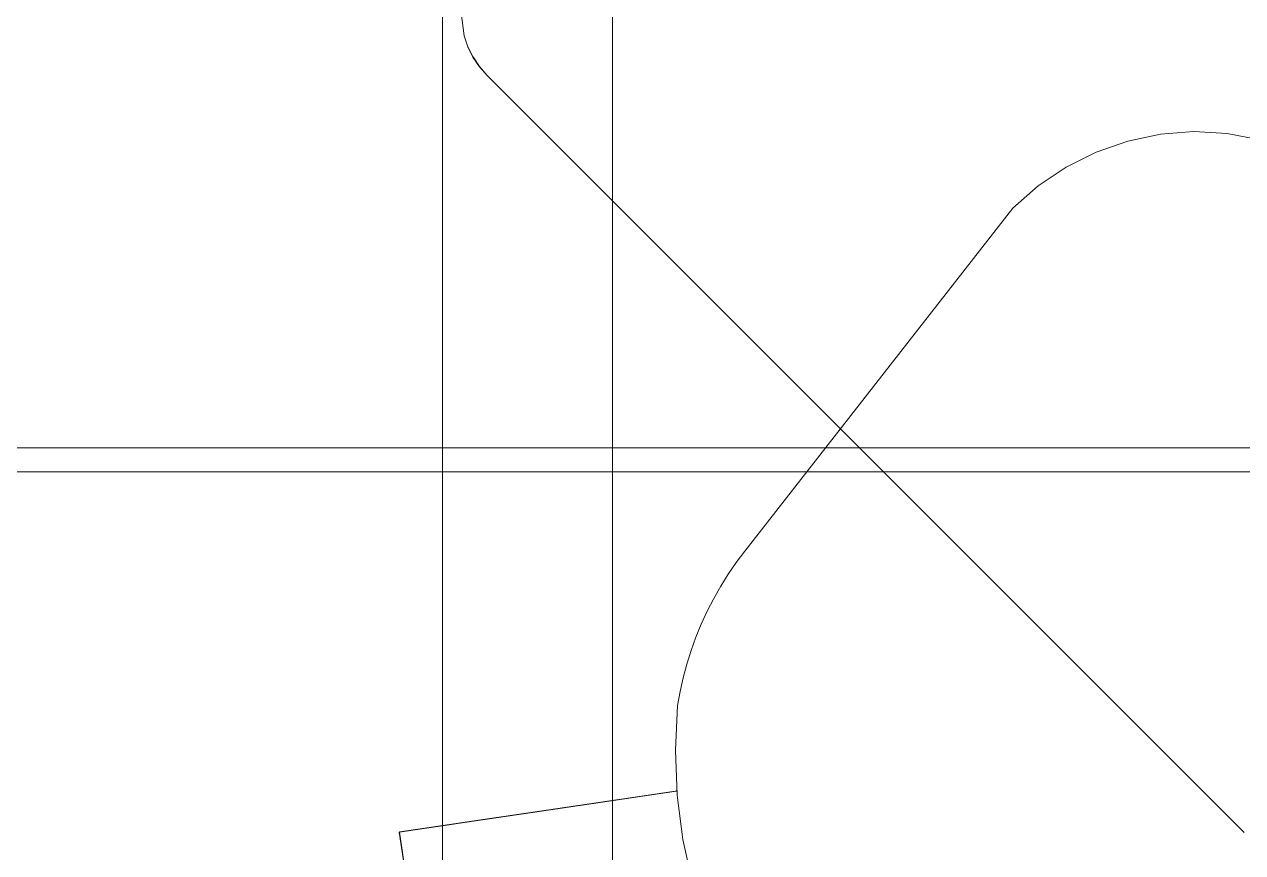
# Model space of a CAD drawing. Extents: x -566 to 72611, y -487 to 32334.
# Drawn here: x 49.32 to 67.44, y 36.98 to 49.3 of the extents above; entities that cross this region are included whole.
import ezdxf

# ---------------------------------------------------------------- set-up
doc = ezdxf.new("R2010")
doc.units = 0
doc.header["$LTSCALE"] = 0.5
doc.header["$MEASUREMENT"] = 0
doc.layers.add('ceilling', color=141, linetype='CONTINUOUS', lineweight=18)
doc.layers.add('floor', color=7, linetype='CONTINUOUS', lineweight=5, true_color=0xcfcfcf)
doc.layers.add('layout', color=7, linetype='CONTINUOUS', lineweight=5, true_color=0xcfcfcf)

msp = doc.modelspace()

# ---------------------------------------------------------------- hatches: boundary and pattern name
at = {"layer": 'floor'}
h = msp.add_hatch(dxfattribs=at)
h.set_pattern_fill('ANSI37', color=256, scale=100, angle=45)
h.set_pattern_definition([(90, (243.028, 267.632), (-12.5, 9e-16), []), (180, (243.028, 267.632), (-9e-16, -12.5), [])])
h.paths.add_polyline_path([(253.46925, 349.5), (154.11744, 349.5), (154.11744, 348.5), (101.14781, 348.5), (101.14781, 349.5), (0, 349.5), (0, 344.5), (36, 344.5, -0.33835703), (0, 308.66941), (0, 308.5), (0, 173.75), (253.46925, 173.75)])
h.paths.add_polyline_path([(36, 344.5), (0, 344.5), (0, 308.66941, 0.33835703)], flags=17)
h.paths.add_polyline_path([(253.46925, 173.75), (0, 173.75), (0, 173.74997), (0, 169.75), (253.46925, 169.75)])
h.paths.add_polyline_path([(253.46925, 169.75), (0, 169.75), (0, 149.21137), (36, 149.21137, -0.33835703), (0, 113.38078), (0, 113.21137), (0, 29.94998), (0, -5), (253.46925, -5)])
h.paths.add_polyline_path([(36, 149.21137), (0, 149.21137), (0, 113.38078, 0.33835703)], flags=17)
h.paths.add_polyline_path([(575.25, 169.75), (510, 169.75), (474.75, 169.75), (327.5, 169.75), (285.46925, 169.75), (285.46925, 165.75), (253.46925, 165.75), (253.46925, -5), (263.99725, -5), (263.99725, 95.99051), (287, 95.99051), (287, 97.5), (292, 97.5), (292, -5), (341.25, -5), (341.25, 13.02988), (341.25012, 15.02988), (346.24839, 15.02988, 0.36108524), (374.08728, 41.24999), (346.25012, 41.24999), (346.25012, 42.99999), (341.25, 42.99999), (341.25, 44.99999), (341.25, 97.5), (357.75, 97.5), (405.75, 97.5), (575.25, 97.5)])

# ---------------------------------------------------------------- linework, layer by layer
at = {"layer": 'ceilling'}
for p, q in [((58.06343, 169.75), (58.06343, -5)), ((0, 43), (341.25006, 43))]:
    msp.add_line(p, q, dxfattribs=at)
at = {"layer": 'layout'}
for points in [[(55.85822, 49.12654, -0.01238), (55.8151, 49.46693), (55.81338, 49.46693, -0.01238)], [(55.91346, 48.96358, -0.01238), (55.85986, 49.12698), (55.85822, 49.12654, -0.01238)], [(55.98955, 48.80929, -0.01238), (55.91514, 48.96431), (55.91346, 48.96358, -0.01238)], [(55.91514, 48.96431), (55.98955, 48.80929, -0.01238), (55.99106, 48.81019)], [(56.0851, 48.66626, -0.01238), (55.99106, 48.81019), (55.98955, 48.80929, -0.01238)], [(56.08657, 48.66738), (55.99291, 48.81127, 0.00592), (55.99106, 48.81019)], [(55.99106, 48.81019), (56.0851, 48.66626, -0.01238), (56.08657, 48.66738)], [(56.19856, 48.53691, -0.01238), (56.08657, 48.66738), (56.0851, 48.66626, -0.01238)], [(56.1999, 48.53817), (56.08825, 48.66863, 0.00592), (56.08657, 48.66738)], [(56.08657, 48.66738), (56.19856, 48.53691, -0.01238), (56.1999, 48.53817)], [(67.4591, 37.27638, -0.01238), (56.1999, 48.53817), (56.19856, 48.53691, -0.01238)], [(65.73022, 47.56149, -10.79021), (66.21795, 47.66313, -9.66339), (66.21795, 47.66313, -10.79021)], [(66.21795, 47.66313, -9.66339), (65.73022, 47.56149, -10.79021), (65.73022, 47.56149, -9.66339)], [(66.21795, 47.66313, -10.79021), (66.71337, 47.70046, -9.66339), (66.71337, 47.70046, -10.79021)], [(66.71337, 47.70046, -9.66339), (66.21795, 47.66313, -10.79021), (66.21795, 47.66313, -9.66339)], [(66.71337, 47.70046, -9.66339), (67.20822, 47.67293, -10.79021), (66.71337, 47.70046, -10.79021)], [(67.20822, 47.67293, -10.79021), (66.71337, 47.70046, -9.66339), (67.20822, 47.67293, -9.66339)], [(67.20822, 47.67293, -9.66339), (67.69397, 47.58096, -10.79021), (67.20822, 47.67293, -10.79021)], [(67.69397, 47.58096, -10.79021), (67.20822, 47.67293, -9.66339), (67.69397, 47.58096, -9.66339)], [(65.25876, 47.39732, -10.79021), (65.73022, 47.56149, -9.66339), (65.73022, 47.56149, -10.79021)], [(65.73022, 47.56149, -9.66339), (65.25876, 47.39732, -10.79021), (65.25876, 47.39732, -9.66339)], [(64.81159, 47.17345, -10.79021), (65.25876, 47.39732, -9.66339), (65.25876, 47.39732, -10.79021)], [(65.25876, 47.39732, -9.66339), (64.81159, 47.17345, -10.79021), (64.81159, 47.17345, -9.66339)], [(64.39619, 46.89366, -10.79021), (64.81159, 47.17345, -9.66339), (64.81159, 47.17345, -10.79021)], [(64.81159, 47.17345, -9.66339), (64.39619, 46.89366, -10.79021), (64.39619, 46.89366, -9.66339)], [(64.01994, 46.56281, -10.79021), (64.39619, 46.89366, -9.66339), (64.39619, 46.89366, -10.79021)], [(64.39619, 46.89366, -9.66339), (64.01994, 46.56281, -10.79021), (64.01994, 46.56281, -9.66339)], [(60.03336, 41.46265, -10.79021), (64.01994, 46.56281, -9.66339), (64.01994, 46.56281, -10.79021)], [(64.01994, 46.56281, -9.66339), (60.03336, 41.46265, -10.79021), (60.03336, 41.46265, -9.66339)], [(59.90656, 41.29321, -10.79021), (60.03336, 41.46265, -9.66339), (60.03336, 41.46265, -10.79021)], [(60.03336, 41.46265, -9.66339), (59.90656, 41.29321, -10.79021), (59.90656, 41.29321, -9.66339)], [(59.78697, 41.11864, -10.79021), (59.90656, 41.29321, -9.66339), (59.90656, 41.29321, -10.79021)], [(59.90656, 41.29321, -9.66339), (59.78697, 41.11864, -10.79021), (59.78697, 41.11864, -9.66339)], [(59.67493, 40.93927, -10.79021), (59.78697, 41.11864, -9.66339), (59.78697, 41.11864, -10.79021)], [(59.78697, 41.11864, -9.66339), (59.67493, 40.93927, -10.79021), (59.67493, 40.93927, -9.66339)], [(59.57053, 40.75537, -10.79021), (59.67493, 40.93927, -9.66339), (59.67493, 40.93927, -10.79021)], [(59.67493, 40.93927, -9.66339), (59.57053, 40.75537, -10.79021), (59.57053, 40.75537, -9.66339)], [(59.47403, 40.56738, -10.79021), (59.57053, 40.75537, -9.66339), (59.57053, 40.75537, -10.79021)], [(59.57053, 40.75537, -9.66339), (59.47403, 40.56738, -10.79021), (59.47403, 40.56738, -9.66339)], [(59.38564, 40.37558, -10.79021), (59.47403, 40.56738, -9.66339), (59.47403, 40.56738, -10.79021)], [(59.47403, 40.56738, -9.66339), (59.38564, 40.37558, -10.79021), (59.38564, 40.37558, -9.66339)], [(59.30536, 40.18033, -10.79021), (59.38564, 40.37558, -9.66339), (59.38564, 40.37558, -10.79021)], [(59.38564, 40.37558, -9.66339), (59.30536, 40.18033, -10.79021), (59.30536, 40.18033, -9.66339)], [(59.23355, 39.98198, -10.79021), (59.30536, 40.18033, -9.66339), (59.30536, 40.18033, -10.79021)], [(59.30536, 40.18033, -9.66339), (59.23355, 39.98198, -10.79021), (59.23355, 39.98198, -9.66339)], [(59.17023, 39.78099, -10.79021), (59.23355, 39.98198, -9.66339), (59.23355, 39.98198, -10.79021)], [(59.23355, 39.98198, -9.66339), (59.17023, 39.78099, -10.79021), (59.17023, 39.78099, -9.66339)], [(59.11547, 39.57749, -10.79021), (59.17023, 39.78099, -9.66339), (59.17023, 39.78099, -10.79021)], [(59.17023, 39.78099, -9.66339), (59.11547, 39.57749, -10.79021), (59.11547, 39.57749, -9.66339)], [(59.06946, 39.37215, -10.79021), (59.11547, 39.57749, -9.66339), (59.11547, 39.57749, -10.79021)], [(59.11547, 39.57749, -9.66339), (59.06946, 39.37215, -10.79021), (59.06946, 39.37215, -9.66339)], [(59.03221, 39.16512, -10.79021), (59.06946, 39.37215, -9.66339), (59.06946, 39.37215, -10.79021)], [(59.06946, 39.37215, -9.66339), (59.03221, 39.16512, -10.79021), (59.03221, 39.16512, -9.66339)], [(59.00127, 38.49879, -10.79021), (59.03221, 39.16512, -9.66339), (59.03221, 39.16512, -10.79021)], [(59.03221, 39.16512, -9.66339), (59.00127, 38.49879, -10.79021), (59.00127, 38.49879, -9.66339)], [(59.02794, 37.83338, -9.66339), (59.00127, 38.49879, -10.79021), (59.02794, 37.83338, -10.79021)], [(59.00127, 38.49879, -10.79021), (59.02794, 37.83338, -9.66339), (59.00127, 38.49879, -9.66339)], [(59.01771, 37.89212, -10.08892), (57.93155, 37.7317, -10.24316), (57.25702, 37.63213, -6.62704)], [(59.01771, 37.89212, -10.08892), (57.25702, 37.63213, -6.62704), (58.33451, 37.79121, -6.42702)], [(58.8831, 37.87222, -18.04099), (57.79568, 37.71167, -17.89826), (58.961, 37.88374, -17.47968)], [(58.961, 37.88374, -17.47968), (57.79568, 37.71167, -17.89826), (57.87177, 37.72294, -17.34996)], [(58.961, 37.88374, -17.47968), (57.87177, 37.72294, -17.34996), (59.03139, 37.89415, -16.91752)], [(59.03139, 37.89415, -16.91752), (57.87177, 37.72294, -17.34996), (57.94052, 37.73308, -16.8008)], [(57.62801, 37.68686, -24.51501), (56.54897, 37.5276, -24.32344), (57.73224, 37.70226, -23.98806)], [(57.73224, 37.70226, -23.98806), (56.54897, 37.5276, -24.32344), (56.65367, 37.54305, -23.79425)], [(58.33451, 37.79121, -6.42702), (57.25702, 37.63213, -6.62704), (56.55907, 37.52907, -3.52189)], [(58.33451, 37.79121, -6.42702), (56.55907, 37.52907, -3.52189), (57.63259, 37.68763, -3.30401)], [(57.73224, 37.70226, -23.98806), (56.65367, 37.54305, -23.79425), (57.83768, 37.71784, -23.46134)], [(57.83768, 37.71784, -23.46134), (56.65367, 37.54305, -23.79425), (56.75958, 37.55868, -23.26528)], [(57.83768, 37.71784, -23.46134), (56.75958, 37.55868, -23.26528), (57.94445, 37.73364, -22.93483)], [(57.94445, 37.73364, -22.93483), (56.75958, 37.55868, -23.26528), (56.8667, 37.57447, -22.73653)], [(57.94445, 37.73364, -22.93483), (56.8667, 37.57447, -22.73653), (58.0523, 37.74957, -22.40855)], [(58.0523, 37.74957, -22.40855), (56.8667, 37.57447, -22.73653), (56.97503, 37.59044, -22.20801)], [(58.0523, 37.74957, -22.40855), (56.97503, 37.59044, -22.20801), (58.16136, 37.76566, -21.88249)], [(58.16136, 37.76566, -21.88249), (56.97503, 37.59044, -22.20801), (57.08461, 37.60671, -21.67971)], [(58.16136, 37.76566, -21.88249), (57.08461, 37.60671, -21.67971), (58.27163, 37.78193, -21.35667)], [(58.27163, 37.78193, -21.35667), (57.08461, 37.60671, -21.67971), (57.19535, 37.62302, -21.15164)], [(58.27163, 37.78193, -21.35667), (57.19535, 37.62302, -21.15164), (58.38354, 37.79846, -20.82926)], [(58.38354, 37.79846, -20.82926), (57.19535, 37.62302, -21.15164), (57.30696, 37.63951, -20.62576)], [(58.38354, 37.79846, -20.82926), (57.30696, 37.63951, -20.62576), (58.49796, 37.81542, -20.27553)], [(58.49796, 37.81542, -20.27553), (57.30696, 37.63951, -20.62576), (57.41947, 37.65613, -20.08112)], [(57.39345, 37.65229, -2.24016), (58.33451, 37.79121, -6.42702), (57.63259, 37.68763, -3.30401)], [(58.49796, 37.81542, -20.27553), (57.41947, 37.65613, -20.08112), (58.60529, 37.83118, -19.71866)], [(58.60529, 37.83118, -19.71866), (57.41947, 37.65613, -20.08112), (57.5243, 37.67162, -19.53712)], [(58.60529, 37.83118, -19.71866), (57.5243, 37.67162, -19.53712), (58.70529, 37.84598, -19.16055)], [(58.70529, 37.84598, -19.16055), (57.5243, 37.67162, -19.53712), (57.62197, 37.68599, -18.99194)], [(58.70529, 37.84598, -19.16055), (57.62197, 37.68599, -18.99194), (58.79795, 37.85966, -18.6013)], [(58.79795, 37.85966, -18.6013), (57.62197, 37.68599, -18.99194), (57.71247, 37.69942, -18.44562)], [(58.79795, 37.85966, -18.6013), (57.71247, 37.69942, -18.44562), (58.8831, 37.87222, -18.04099)], [(58.8831, 37.87222, -18.04099), (57.71247, 37.69942, -18.44562), (57.79568, 37.71167, -17.89826)], [(59.1121, 37.17401, -9.66339), (59.02794, 37.83338, -10.79021), (59.1121, 37.17401, -10.79021)], [(59.02794, 37.83338, -10.79021), (59.1121, 37.17401, -9.66339), (59.02794, 37.83338, -9.66339)], [(56.46161, 37.51465, 1.1745), (55.39737, 37.35751, 1.04115), (55.32051, 37.34616, 1.26539)], [(56.46161, 37.51465, 1.1745), (55.32051, 37.34616, 1.26539), (56.39045, 37.50417, 1.31857)], [(56.59605, 37.53455, 0.88293), (55.47135, 37.36848, 0.81604), (55.39737, 37.35751, 1.04115)], [(56.59605, 37.53455, 0.88293), (55.39737, 37.35751, 1.04115), (56.53019, 37.5248, 1.02927)], [(56.53019, 37.5248, 1.02927), (55.39737, 37.35751, 1.04115), (56.46161, 37.51465, 1.1745)], [(56.66795, 37.54517, 0.64411), (55.54238, 37.37892, 0.59011), (55.47135, 37.36848, 0.81604)], [(56.66795, 37.54517, 0.64411), (55.47135, 37.36848, 0.81604), (56.59605, 37.53455, 0.88293)], [(56.73675, 37.55527, 0.40448), (55.61066, 37.38902, 0.36337), (55.54238, 37.37892, 0.59011)], [(56.73675, 37.55527, 0.40448), (55.54238, 37.37892, 0.59011), (56.66795, 37.54517, 0.64411)], [(56.80231, 37.56498, 0.16516), (55.676, 37.3986, 0.13587), (55.61066, 37.38902, 0.36337)], [(56.80231, 37.56498, 0.16516), (55.61066, 37.38902, 0.36337), (56.73675, 37.55527, 0.40448)], [(56.85543, 37.57279, -0.03547), (55.73884, 37.40792, -0.09352), (55.676, 37.3986, 0.13587)], [(56.85543, 37.57279, -0.03547), (55.676, 37.3986, 0.13587), (56.80231, 37.56498, 0.16516)], [(56.90774, 37.58056, -0.23518), (55.79059, 37.41556, -0.2887), (55.73884, 37.40792, -0.09352)], [(56.90774, 37.58056, -0.23518), (55.73884, 37.40792, -0.09352), (56.85543, 37.57279, -0.03547)], [(56.95932, 37.5882, -0.43505), (55.84199, 37.4232, -0.48521), (55.79059, 37.41556, -0.2887)], [(56.95932, 37.5882, -0.43505), (55.79059, 37.41556, -0.2887), (56.90774, 37.58056, -0.23518)], [(57.0102, 37.59566, -0.63507), (55.8927, 37.43067, -0.68188), (55.84199, 37.4232, -0.48521)], [(57.0102, 37.59566, -0.63507), (55.84199, 37.4232, -0.48521), (56.95932, 37.5882, -0.43505)], [(57.06044, 37.60309, -0.83524), (55.94281, 37.43805, -0.87869), (55.8927, 37.43067, -0.68188)], [(57.06044, 37.60309, -0.83524), (55.8927, 37.43067, -0.68188), (57.0102, 37.59566, -0.63507)], [(57.11007, 37.61042, -1.03557), (55.99227, 37.44538, -1.07565), (55.94281, 37.43805, -0.87869)], [(57.11007, 37.61042, -1.03557), (55.94281, 37.43805, -0.87869), (57.06044, 37.60309, -0.83524)], [(57.15897, 37.61763, -1.23604), (56.04104, 37.45255, -1.27277), (55.99227, 37.44538, -1.07565)], [(57.15897, 37.61763, -1.23604), (55.99227, 37.44538, -1.07565), (57.11007, 37.61042, -1.03557)], [(57.20722, 37.62479, -1.43665), (56.08916, 37.45967, -1.47002), (56.04104, 37.45255, -1.27277)], [(57.20722, 37.62479, -1.43665), (56.04104, 37.45255, -1.27277), (57.15897, 37.61763, -1.23604)], [(56.04401, 37.45302, -26.97201), (57.22319, 37.62712, -26.62492), (57.12496, 37.61262, -27.15346)], [(57.22319, 37.62712, -26.62492), (56.04401, 37.45302, -26.97201), (56.14241, 37.46753, -26.44234)], [(57.25478, 37.63179, -1.63742), (56.13667, 37.46671, -1.66742), (56.08916, 37.45967, -1.47002)], [(57.25478, 37.63179, -1.63742), (56.08916, 37.45967, -1.47002), (57.20722, 37.62479, -1.43665)], [(57.30169, 37.63873, -1.83832), (56.1835, 37.47357, -1.86496), (56.13667, 37.46671, -1.66742)], [(57.30169, 37.63873, -1.83832), (56.13667, 37.46671, -1.66742), (57.25478, 37.63179, -1.63742)], [(57.22319, 37.62712, -26.62492), (56.14241, 37.46753, -26.44234), (57.32262, 37.6418, -26.09712)], [(57.32262, 37.6418, -26.09712), (56.14241, 37.46753, -26.44234), (56.24228, 37.48229, -25.9123)], [(57.34791, 37.64551, -2.03936), (56.22964, 37.48043, -2.06264), (56.1835, 37.47357, -1.86496)], [(57.34791, 37.64551, -2.03936), (56.1835, 37.47357, -1.86496), (57.30169, 37.63873, -1.83832)], [(57.39345, 37.65229, -2.24016), (56.27513, 37.48708, -2.26046), (56.22964, 37.48043, -2.06264)], [(57.39345, 37.65229, -2.24016), (56.22964, 37.48043, -2.06264), (57.34791, 37.64551, -2.03936)], [(57.32262, 37.6418, -26.09712), (56.24228, 37.48229, -25.9123), (57.42323, 37.65669, -25.56954)], [(57.42323, 37.65669, -25.56954), (56.24228, 37.48229, -25.9123), (56.34323, 37.49717, -25.38247)], [(57.39345, 37.65229, -2.24016), (56.32005, 37.49377, -2.45884), (56.27513, 37.48708, -2.26046)], [(57.63259, 37.68763, -3.30401), (56.55907, 37.52907, -3.52189), (56.32005, 37.49377, -2.45884)], [(57.63259, 37.68763, -3.30401), (56.32005, 37.49377, -2.45884), (57.39345, 37.65229, -2.24016)], [(57.25702, 37.63213, -6.62704), (56.32005, 37.49377, -2.45884), (56.55907, 37.52907, -3.52189)], [(57.42323, 37.65669, -25.56954), (56.34323, 37.49717, -25.38247), (57.52495, 37.67166, -25.04217)], [(57.52495, 37.67166, -25.04217), (56.34323, 37.49717, -25.38247), (56.44552, 37.51228, -24.85285)], [(57.52495, 37.67166, -25.04217), (56.44552, 37.51228, -24.85285), (57.62801, 37.68686, -24.51501)], [(57.62801, 37.68686, -24.51501), (56.44552, 37.51228, -24.85285), (56.54897, 37.5276, -24.32344)], [(55.90945, 37.43308, 2.15663), (54.98504, 37.29666, 2.15306), (54.89406, 37.2832, 2.3725)], [(55.90945, 37.43308, 2.15663), (54.89406, 37.2832, 2.3725), (55.82054, 37.41996, 2.29151)], [(55.82054, 37.41996, 2.29151), (54.89406, 37.2832, 2.3725), (55.72917, 37.40654, 2.42491)], [(55.72917, 37.40654, 2.42491), (54.89406, 37.2832, 2.3725), (54.89531, 37.28333, 2.41261)], [(55.72917, 37.40654, 2.42491), (54.89531, 37.28333, 2.41261), (54.90109, 37.28427, 2.45235)], [(55.72917, 37.40654, 2.42491), (54.90109, 37.28427, 2.45235), (55.63535, 37.39265, 2.55679)], [(55.63535, 37.39265, 2.55679), (54.90109, 37.28427, 2.45235), (54.91132, 37.28579, 2.49127)], [(55.63535, 37.39265, 2.55679), (54.91132, 37.28579, 2.49127), (54.92591, 37.28794, 2.52892)], [(55.63535, 37.39265, 2.55679), (54.92591, 37.28794, 2.52892), (54.9446, 37.29066, 2.56487)], [(55.63535, 37.39265, 2.55679), (54.9446, 37.29066, 2.56487), (55.60846, 37.38863, 2.59033)], [(55.60846, 37.38863, 2.59033), (54.9446, 37.29066, 2.56487), (54.96734, 37.29399, 2.59869)], [(55.60846, 37.38863, 2.59033), (54.96734, 37.29399, 2.59869), (55.57829, 37.38427, 2.62125)], [(55.57829, 37.38427, 2.62125), (54.96734, 37.29399, 2.59869), (54.9938, 37.29791, 2.62999)], [(55.99594, 37.44586, 2.02032), (55.07308, 37.30961, 1.9326), (54.98504, 37.29666, 2.15306)], [(55.99594, 37.44586, 2.02032), (54.98504, 37.29666, 2.15306), (55.90945, 37.43308, 2.15663)], [(55.57829, 37.38427, 2.62125), (54.9938, 37.29791, 2.62999), (55.5451, 37.37931, 2.64924)], [(55.5451, 37.37931, 2.64924), (54.9938, 37.29791, 2.62999), (55.02358, 37.30231, 2.65841)], [(55.5451, 37.37931, 2.64924), (55.02358, 37.30231, 2.65841), (55.50915, 37.374, 2.67405)], [(55.50915, 37.374, 2.67405), (55.02358, 37.30231, 2.65841), (55.05638, 37.30715, 2.68362)], [(55.50915, 37.374, 2.67405), (55.05638, 37.30715, 2.68362), (55.47096, 37.36835, 2.69545)], [(55.47096, 37.36835, 2.69545), (55.05638, 37.30715, 2.68362), (55.0919, 37.31237, 2.70532)], [(56.16136, 37.47033, 1.74352), (55.15836, 37.32221, 1.71114), (55.07308, 37.30961, 1.9326)], [(56.07996, 37.45833, 1.8826), (55.07308, 37.30961, 1.9326), (56.16136, 37.47033, 1.74352)], [(56.07996, 37.45833, 1.8826), (55.07308, 37.30961, 1.9326), (55.99594, 37.44586, 2.02032)], [(55.47096, 37.36835, 2.69545), (55.0919, 37.31237, 2.70532), (55.43073, 37.36248, 2.71323)], [(55.43073, 37.36248, 2.71323), (55.0919, 37.31237, 2.70532), (55.11443, 37.31574, 2.716)], [(55.43073, 37.36248, 2.71323), (55.11443, 37.31574, 2.716), (55.38883, 37.35622, 2.72723)], [(55.38883, 37.35622, 2.72723), (55.11443, 37.31574, 2.716), (55.16919, 37.32381, 2.73724)], [(56.24034, 37.48198, 1.60313), (55.24092, 37.33442, 1.48873), (55.15836, 37.32221, 1.71114)], [(56.24034, 37.48198, 1.60313), (55.15836, 37.32221, 1.71114), (56.16136, 37.47033, 1.74352)], [(55.38883, 37.35622, 2.72723), (55.16919, 37.32381, 2.73724), (55.34575, 37.34992, 2.73733)], [(55.34575, 37.34992, 2.73733), (55.16919, 37.32381, 2.73724), (55.21313, 37.33028, 2.74337)], [(55.34575, 37.34992, 2.73733), (55.21313, 37.33028, 2.74337), (55.30186, 37.3434, 2.74341)], [(55.30186, 37.3434, 2.74341), (55.21313, 37.33028, 2.74337), (55.2575, 37.33684, 2.74544)], [(56.39045, 37.50417, 1.31857), (55.32051, 37.34616, 1.26539), (55.24092, 37.33442, 1.48873)], [(56.39045, 37.50417, 1.31857), (55.24092, 37.33442, 1.48873), (56.31673, 37.49329, 1.46147)], [(56.31673, 37.49329, 1.46147), (55.24092, 37.33442, 1.48873), (56.24034, 37.48198, 1.60313)], [(55.05875, 36.1685, 2.3725), (54.89531, 37.28333, 2.41261), (54.89406, 37.2832, 2.3725)], [(59.25301, 36.52538, -9.66339), (59.1121, 37.17401, -10.79021), (59.25301, 36.52538, -10.79021)], [(59.1121, 37.17401, -10.79021), (59.25301, 36.52538, -9.66339), (59.1121, 37.17401, -9.66339)]]:
    msp.add_3dface(points, dxfattribs=at)

doc.saveas('drawing.dxf')
